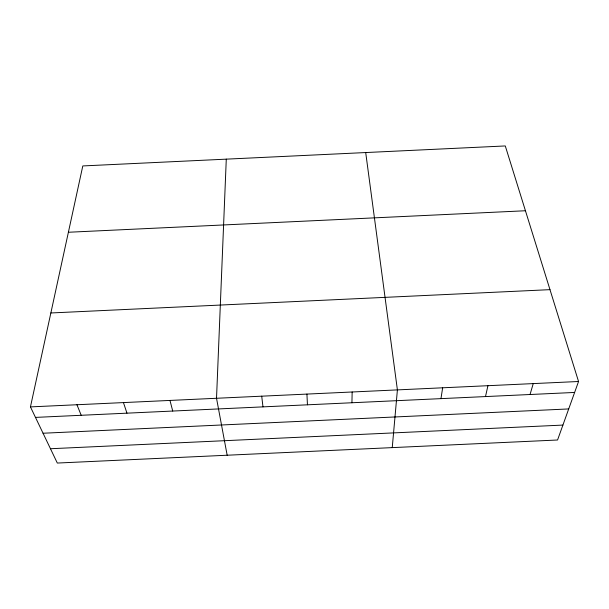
<?xml version="1.0" encoding="UTF-8"?>
<svg xmlns="http://www.w3.org/2000/svg" width="609" height="609" viewBox="0 0 609 609"><rect width="100%" height="100%" fill="white"/><g stroke="black" fill="none" stroke-linecap="round" stroke-linejoin="round"><path stroke-width="0.91" d="M351.933 402.755L352.154 391.99M226.282 159.147L216.522 398.271L227.165 455.227M392.249 447.615L397.403 389.897L365.704 152.547M440.962 398.636L442.659 387.796M30.45 406.896L82.801 165.937L505.287 145.947L578.55 381.5L557.555 440.002L57.322 463.053L30.45 406.896L578.55 381.5M485.495 396.573L487.938 385.703M530.051 394.51L533.24 383.601M68.391 232.257L525.445 210.752M50.859 312.973L549.98 289.656M35.474 417.401L574.622 392.447M43.049 433.235L568.699 408.936M50.471 448.734L562.906 425.082M76.94 404.741L81.21 415.285M123.452 402.587L126.961 413.168M169.98 400.433L172.728 411.045M261.718 396.177L262.974 406.873M306.928 394.084L307.446 404.81"/></g></svg>
